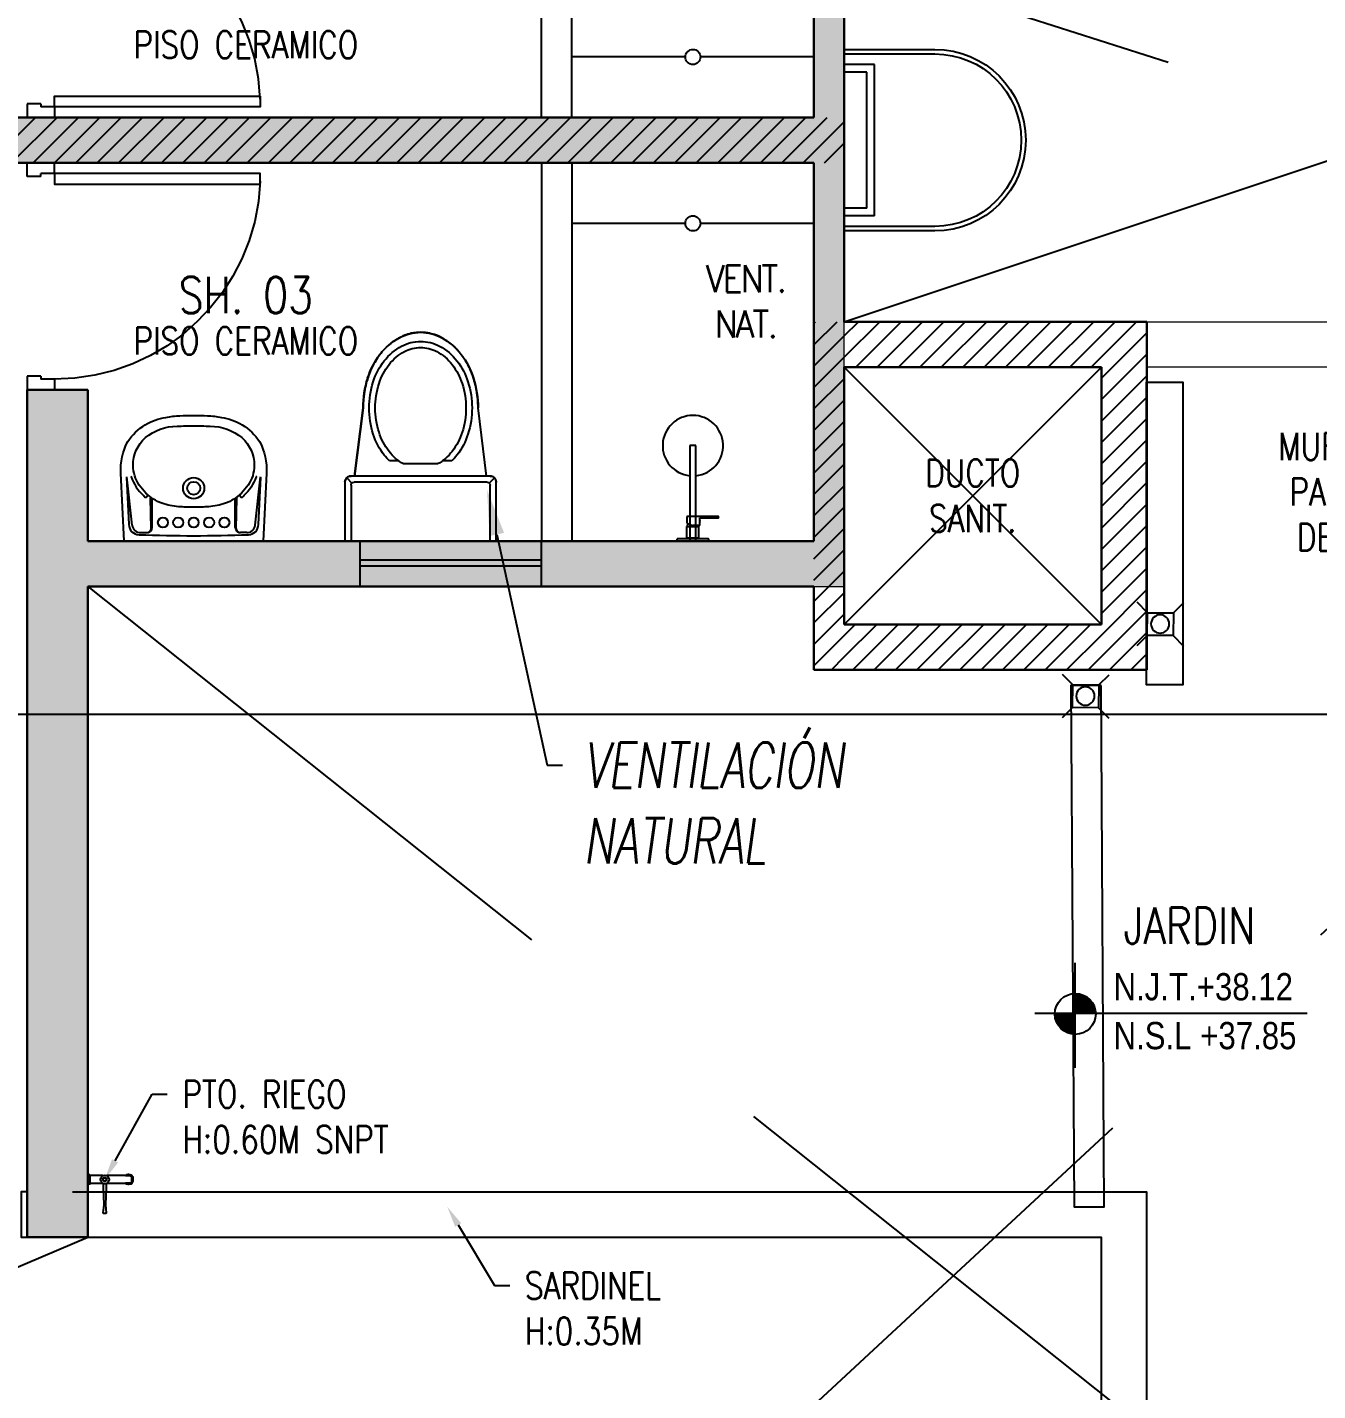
# Model space of a CAD drawing. Header units: millimetres. Extents: x 98 to 155, y -181 to 127.
# Drawn here: x 118.242 to 122.507, y -125.729 to -121.224 of the extents above; entities that cross this region are included whole.
import ezdxf
from ezdxf import colors
from ezdxf.entities.mleader import LeaderData, LeaderLine
from ezdxf.enums import TextEntityAlignment as Align
from ezdxf.math import Vec2, Vec3

# ---------------------------------------------------------------- set-up
doc = ezdxf.new("R2010")
doc.units = ezdxf.units.MM
doc.header["$LTSCALE"] = 15
doc.linetypes.add('CENTER', pattern=[2, 1.25, -0.25, 0.25, -0.25])
doc.linetypes.add('HIDDEN2', pattern=[0.1875, 0.125, -0.0625])
doc.layers.get('0').update_dxf_attribs({"color": 250})
for name, color, linetype in [('A-CORTE', 250, 'CENTER'), ('A-EST VIGAS', 250, 'HIDDEN2'), ('A-LINEAS', 250, 'Continuous'), ('A-MOBILIARIO', 250, 'Continuous'), ('A-MURO BAJO', 250, 'Continuous'), ('A-NIVELES-NPT', 252, 'Continuous'), ('A-PROYECCIONES INT.', 250, 'HIDDEN2'), ('A-SANITARIOS', 250, 'Continuous'), ('A-TEXTO-ACABADO PISO', 250, 'Continuous'), ('A_30_DispositivosSanit', 250, 'Continuous'), ('A_30_Sanitarios', 250, 'Continuous'), ('A_50_TextoAmbiente', 252, 'Continuous'), ('A_50_TextoIndicaciones', 250, 'Continuous'), ('A_60_HatchEstructuras', 250, 'Continuous'), ('DLP_MOBILIARIO FIJO', 250, 'Continuous'), ('L3 Equipos y Ductos', 160, 'Continuous'), ('L6 Linea fina', 141, 'Continuous'), ('MURO CF 60', 250, 'Continuous')]:
    doc.layers.add(name, color=color, linetype=linetype)
for name, color, linetype, lineweight in [('A-MURO ALTO', 250, 'Continuous', 20), ('A-MUROS', 252, 'Continuous', 30), ('A_20_Estructuras', 250, 'Continuous', 18)]:
    doc.layers.add(name, color=color, linetype=linetype, lineweight=lineweight)
doc.styles.add('JNV ING', font='romans.shx', dxfattribs={"width": 0.7, "oblique": 8, "height": 0.15})
doc.styles.add('R80', font='ARIALN.TTF', dxfattribs={"height": 2.03})
doc.styles.add('ROMANS', font='romans.shx', dxfattribs={"width": 0.8})
doc.styles.add('TXT_COTAS', font='romans.shx', dxfattribs={"width": 0.8})
doc.linetypes.add('FENCELINE1', pattern='A,6.35,-2.54,[133,ltypeshp.shx,S=2.54,R=0,X=-2.54,Y=0],-2.54,25.4', length=36.83)
pattern_1 = [(45, (128.67208, -47.197194), (-0.03535534, 0.03535534), [])]

# ---------------------------------------------------------------- blocks, each defined once
blk = doc.blocks.new('EF-AZ')
at = {"layer": 'A_60_HatchEstructuras'}
h = blk.add_hatch(color=256, dxfattribs=at)
h.dxf.hatch_style = 1
h.paths.add_polyline_path([(3.35, 1.05), (1.75, 1.05), (1.75, 0.85), (3.35, 0.85)])
h.paths.add_polyline_path([(7.35, -2.55), (0.15, -2.55), (0.15, -0.15), (1.9, -0.15), (1.9, 0), (0, 0), (0, -5.25), (1.9, -5.25), (1.9, -5.1), (0.15, -5.1), (0.15, -2.7), (7.35, -2.7)])
h.paths.add_polyline_path([(3.35, -6.1), (1.75, -6.1), (1.75, -6.3), (3.35, -6.3)])
h.paths.add_polyline_path([(7.55, 1.0001), (7.4, 1.0001), (7.4, -1), (5.75, -1), (5.75, -1.6491), (5.9001, -1.6491), (5.9001, -1.15), (7.4, -1.15), (7.4, -4.1), (5.9001, -4.1), (5.9001, -3.6009), (5.75, -3.6009), (5.75, -4.25), (7.4, -4.25), (7.4, -6.2501), (7.55, -6.2501)])
h.paths.add_polyline_path([(16.35, -1.15), (13.85, -1.15), (13.85, 1.0001), (13.65, 1.0001), (13.65, -1.8), (13.85, -1.8), (13.85, -1.3), (16.25, -1.3), (16.25, -2.55), (7.6, -2.55), (7.6, -2.7), (16.25, -2.7), (16.25, -3.95), (13.85, -3.95), (13.85, -3.45), (13.65, -3.45), (13.65, -6.2501), (13.85, -6.2501), (13.85, -4.1), (16.35, -4.1)])
at = {"layer": 'A_20_Estructuras'}
blk.add_lwpolyline([(16.35, -1.15), (13.85, -1.15), (13.85, 1.0001), (13.65, 1.0001), (13.65, -1.8), (13.85, -1.8), (13.85, -1.3), (16.25, -1.3), (16.25, -2.55), (7.6, -2.55), (7.6, -2.7), (16.25, -2.7), (16.25, -3.95), (13.85, -3.95), (13.85, -3.45), (13.65, -3.45), (13.65, -6.2501), (13.85, -6.2501), (13.85, -4.1), (16.35, -4.1)], close=True, dxfattribs=at)
blk = doc.blocks.new('Grifo_Jardin_Planta')
for points in [[(-0.016, 0.1319), (-0.016, 0.1386, -0.414214), (-0.006, 0.1486), (0.006, 0.1486, -0.414214), (0.016, 0.1386), (0.016, 0.1352)], [(-0.016, 0.1352), (-0.016, 0.1319, 0.221072), (-0.0125, 0.1242, 0.221072)], [(-0.0125, 0.1242), (-0.0125, 0.1386, -0.414214), (-0.006, 0.145), (0.006, 0.145, -0.414214), (0.0125, 0.1386), (0.0125, 0.1242)], [(0.0125, 0.1239, 0.197148), (0.016, 0.1319), (0.016, 0.1352)], [(0.013, 0.0504), (0.0144, 0.0504, -0.041781), (0.0146, 0.0504), (0.0237, 0.0504), (0.0837, 0.0528), (0.1102, 0.0504, 0.414214), (0.1121, 0.0524), (0.1121, 0.0602, 0.414214), (0.1102, 0.0621), (0.0837, 0.0598), (0.0237, 0.0621), (0.0146, 0.0621, -0.056016), (0.0143, 0.0622), (0.0129, 0.0622)]]:
    blk.add_lwpolyline(points, format="xyb")
for points in [[(-0.0125, 0.1242), (-0.0125, 0.063)], [(0.0125, 0.063), (0.0125, 0.1239)], [(-0.0125, 0.0493), (-0.0125, 0.0067)], [(0.0125, 0.0067), (0.0125, 0.0493)]]:
    blk.add_lwpolyline(points)
blk.add_lwpolyline([(-0.016, 0.0067), (0.016, 0.0067), (0.016, 0), (-0.016, 0)], close=True)
for radius in [0.0143, 0.00672, 0.00563]:
    blk.add_circle((0, 0.0562), radius)
blk = doc.blocks.new('TEXTO DUCTOS PT')
at = {"layer": 'A_50_TextoIndicaciones', "insert": (18.375, -8.1, 0), "char_height": 0.09, "width": 0.4157, "attachment_point": 5, "style": 'ROMANS'}
blk.add_mtext('\\pxsm1,t16;DUCTO SANIT.', dxfattribs=at)
blk = doc.blocks.new('SIM NIVEL PLANTA')
at = {"linetype": 'Continuous'}
h = blk.add_hatch(dxfattribs=at)
h.set_pattern_fill('_USER', color=256, scale=0.089997, angle=45, style=0, pattern_type=0)
h.set_pattern_definition([(45, (31854.49523, 23864.84028), (-0.06363728001, 0.06363728001), [])])
h.paths.add_polyline_path([(-17.329, 0), (-15.979, 0, 0.409209), (-17.329, 1.327)])
h.paths.add_polyline_path([(-18.679, 0, 0.004279), (-18.679, -0.023, 0.414214), (-17.329, -1.373), (-17.329, 0)])
for p, q in [((-17.329, -3.577), (-17.329, 3.344)), ((-2, 0), (-20, 0))]:
    blk.add_line(p, q)
blk.add_circle((-17.329, -0.023), 1.35, dxfattribs=at)
at = {"style": 'R80'}
blk.add_attdef('N.P.T.+0.00', text='', height=1.8, dxfattribs=at).set_placement((-8.871, 1.774), align=Align.MIDDLE_CENTER)
blk = doc.blocks.new('Cortes-Elev.')
at = {"layer": 'A-CORTE', "linetype": 'CENTER', "ltscale": 0.5}
blk.add_lwpolyline([(-1.966, 27.2284), (51.8601, 27.2284)], dxfattribs=at)
blk = doc.blocks.new('0-sumidero')
for p, q in [((-0.0421, 0.0382), (-0.0763, 0.0724)), ((0.0435, 0.0382), (0.0777, 0.0724)), ((0.0435, 0.0382), (-0.0421, 0.0382)), ((-0.0421, 0.0382), (-0.0421, -0.0369)), ((0.0435, -0.0369), (0.0435, 0.0382)), ((-0.0421, -0.0369), (-0.0763, -0.0711)), ((-0.0421, -0.0369), (0.0435, -0.0369)), ((0.0435, -0.0369), (0.0777, -0.0711))]:
    blk.add_line(p, q)
blk.add_circle((0, 0), 0.0303)
blk = doc.blocks.new('sum')
at = {"layer": 'A_30_DispositivosSanit', "rotation": 45.00000007321594}
blk.add_blockref('0-sumidero', (0, 0), dxfattribs=at)
blk = doc.blocks.new('*U146')
for p, q in [((0.01, 0.705), (0.01, 0.75)), ((0.1, 0.715), (0.1, 0.75)), ((0.055, 0.705), (0.01, 0.705)), ((0.1, 0.715), (0.055, 0.715)), ((0.055, 0.705), (0.055, 0.715)), ((0.055, 0.045), (0.01, 0.045)), ((0.01, 0.045), (0.01, 0)), ((0.055, 0.045), (0.055, 0.035)), ((0.1, 0.035), (0.055, 0.035)), ((0.1, 0.035), (0.1, 0))]:
    blk.add_line(p, q)
blk.add_lwpolyline([(0.78, 0.07), (0.78, 0.035), (0.1, 0.035), (0.1, 0.07)], close=True)
at = {"linetype": 'HIDDEN2'}
blk.add_arc((0.0996, 0.0341), 0.6809, 2.2301, 89.9672, dxfattribs=at)
blk = doc.blocks.new('SIFON JET_PLANTA')
at = {"extrusion": (-2.64698e-23, 6.61744e-24, -1)}
for p, q in [((-0.215, 0.2278, 0), (-0.2149, 0.2323, 0)), ((-0.215, 0.2234, 0), (-0.215, 0.2278, 0)), ((-0.2149, 0.2323, 0), (-0.2142, 0.2356, 0)), ((-0.2142, 0.2356, 0), (-0.2129, 0.239, 0)), ((-0.2129, 0.239, 0), (-0.211, 0.2419, 0)), ((-0.211, 0.2419, 0), (-0.2091, 0.2441, 0)), ((-0.2091, 0.2441, 0), (-0.2077, 0.2455, 0)), ((-0.2077, 0.2455, 0), (-0.2055, 0.247, 0)), ((-0.2055, 0.247, 0), (-0.2007, 0.2492, 0)), ((-0.2007, 0.2492, 0), (-0.195, 0.25, 0)), ((-0.195, 0.25, 0), (-0.195, 0.25, 0)), ((-0.195, 0.25, 0), (-0.1605, 0.25, 0)), ((-0.1605, 0.25, 0), (-0.0975, 0.25, 0)), ((-0.0975, 0.25, 0), (-0.0323, 0.25, 0)), ((-0.0323, 0.25, 0), (0, 0.25, 0)), ((0, 0.25, 0), (0, -0.25, 0)), ((-0.5216, 0.1797, 0), (-0.5148, 0.1813, 0)), ((-0.5148, 0.1813, 0), (-0.5079, 0.1829, 0)), ((-0.5079, 0.1829, 0), (-0.5016, 0.1842, 0)), ((-0.5016, 0.1842, 0), (-0.4865, 0.1867, 0)), ((-0.4865, 0.1867, 0), (-0.4763, 0.188, 0)), ((-0.4763, 0.188, 0), (-0.4726, 0.1884, 0)), ((-0.4726, 0.1884, 0), (-0.4636, 0.1892, 0)), ((-0.4636, 0.1892, 0), (-0.4549, 0.1897, 0)), ((-0.4549, 0.1897, 0), (-0.449, 0.1899, 0)), ((-0.449, 0.1899, 0), (-0.44, 0.19, 0)), ((-0.44, 0.19, 0), (-0.4322, 0.191, 0)), ((-0.4322, 0.191, 0), (-0.215, 0.2181, 0)), ((-0.215, 0.2181, 0), (-0.215, 0.2234, 0)), ((-0.6168, 0.1344, 0), (-0.6106, 0.1389, 0)), ((-0.6106, 0.1389, 0), (-0.6061, 0.142, 0)), ((-0.6061, 0.142, 0), (-0.6, 0.1461, 0)), ((-0.6, 0.1461, 0), (-0.5963, 0.1484, 0)), ((-0.5963, 0.1484, 0), (-0.5908, 0.1517, 0)), ((-0.5908, 0.1517, 0), (-0.5862, 0.1543, 0)), ((-0.5862, 0.1543, 0), (-0.5794, 0.158, 0)), ((-0.5794, 0.158, 0), (-0.5693, 0.1629, 0)), ((-0.5693, 0.1629, 0), (-0.5517, 0.1703, 0)), ((-0.5517, 0.1703, 0), (-0.5465, 0.1722, 0)), ((-0.5465, 0.1722, 0), (-0.5385, 0.1749, 0)), ((-0.5385, 0.1749, 0), (-0.5346, 0.176, 0)), ((-0.5346, 0.176, 0), (-0.5265, 0.1784, 0)), ((-0.5265, 0.1784, 0), (-0.5216, 0.1797, 0)), ((-0.6611, 0.088, 0), (-0.657, 0.0936, 0)), ((-0.657, 0.0936, 0), (-0.6534, 0.0984, 0)), ((-0.657, 0.0936, 0), (-0.657, 0.0936, 0)), ((-0.6534, 0.0984, 0), (-0.6503, 0.1023, 0)), ((-0.6534, 0.0984, 0), (-0.6534, 0.0984, 0)), ((-0.6503, 0.1023, 0), (-0.6453, 0.108, 0)), ((-0.6453, 0.108, 0), (-0.6386, 0.1152, 0)), ((-0.6386, 0.1152, 0), (-0.6326, 0.121, 0)), ((-0.6326, 0.121, 0), (-0.6299, 0.1235, 0)), ((-0.6299, 0.1235, 0), (-0.6251, 0.1276, 0)), ((-0.6251, 0.1276, 0), (-0.6206, 0.1314, 0)), ((-0.6206, 0.1314, 0), (-0.6168, 0.1344, 0)), ((-0.6838, 0.0421, 0), (-0.6819, 0.048, 0)), ((-0.6819, 0.048, 0), (-0.6804, 0.0521, 0)), ((-0.6804, 0.0521, 0), (-0.6793, 0.0547, 0)), ((-0.6793, 0.0547, 0), (-0.6779, 0.0582, 0)), ((-0.6779, 0.0582, 0), (-0.6745, 0.0655, 0)), ((-0.6745, 0.0655, 0), (-0.6722, 0.0699, 0)), ((-0.6745, 0.0655, 0), (-0.6745, 0.0655, 0)), ((-0.6722, 0.0699, 0), (-0.6705, 0.0728, 0)), ((-0.6705, 0.0728, 0), (-0.669, 0.0755, 0)), ((-0.669, 0.0755, 0), (-0.6672, 0.0785, 0)), ((-0.6672, 0.0785, 0), (-0.665, 0.082, 0)), ((-0.665, 0.082, 0), (-0.6634, 0.0845, 0)), ((-0.6634, 0.0845, 0), (-0.6611, 0.088, 0)), ((-0.69, 0, 0), (-0.6899, 0.0044, 0)), ((-0.6899, 0.0044, 0), (-0.6897, 0.0096, 0)), ((-0.6897, 0.0096, 0), (-0.6893, 0.014, 0)), ((-0.6893, 0.014, 0), (-0.6887, 0.0194, 0)), ((-0.6887, 0.0194, 0), (-0.6881, 0.0236, 0)), ((-0.6881, 0.0236, 0), (-0.6872, 0.0284, 0)), ((-0.6881, 0.0236, 0), (-0.6881, 0.0236, 0)), ((-0.6872, 0.0284, 0), (-0.6867, 0.031, 0)), ((-0.6867, 0.031, 0), (-0.6855, 0.0361, 0)), ((-0.6855, 0.0361, 0), (-0.6838, 0.0421, 0)), ((-0.6855, 0.0361, 0), (-0.6855, 0.0361, 0)), ((-0.6838, 0.0421, 0), (-0.6838, 0.0421, 0)), ((-0.6899, -0.0065, 0), (-0.69, 0, 0)), ((-0.6896, -0.0111, 0), (-0.6899, -0.0065, 0)), ((-0.6891, -0.0164, 0), (-0.6896, -0.0111, 0)), ((-0.6881, -0.0232, 0), (-0.6891, -0.0164, 0)), ((-0.6876, -0.0264, 0), (-0.6881, -0.0232, 0)), ((-0.687, -0.0296, 0), (-0.6876, -0.0264, 0)), ((-0.6864, -0.0321, 0), (-0.687, -0.0296, 0)), ((-0.6855, -0.0361, 0), (-0.6864, -0.0321, 0)), ((-0.6838, -0.0419, 0), (-0.6855, -0.0361, 0)), ((-0.6827, -0.0457, 0), (-0.6838, -0.0419, 0)), ((-0.6814, -0.0492, 0), (-0.6827, -0.0457, 0)), ((-0.6803, -0.0522, 0), (-0.6814, -0.0492, 0)), ((-0.6792, -0.0551, 0), (-0.6803, -0.0522, 0)), ((-0.6779, -0.0581, 0), (-0.6792, -0.0551, 0)), ((-0.677, -0.0602, 0), (-0.6779, -0.0581, 0)), ((-0.6751, -0.0642, 0), (-0.677, -0.0602, 0)), ((-0.6722, -0.0699, 0), (-0.6751, -0.0642, 0)), ((-0.6706, -0.0727, 0), (-0.6722, -0.0699, 0)), ((-0.6679, -0.0774, 0), (-0.6706, -0.0727, 0)), ((-0.6646, -0.0826, 0), (-0.6679, -0.0774, 0)), ((-0.6623, -0.0862, 0), (-0.6646, -0.0826, 0)), ((-0.6599, -0.0897, 0), (-0.6623, -0.0862, 0)), ((-0.6554, -0.0958, 0), (-0.6599, -0.0897, 0)), ((-0.6494, -0.1032, 0), (-0.6554, -0.0958, 0)), ((-0.6458, -0.1074, 0), (-0.6494, -0.1032, 0)), ((-0.64, -0.1137, 0), (-0.6458, -0.1074, 0)), ((-0.6379, -0.1158, 0), (-0.64, -0.1137, 0)), ((-0.6347, -0.119, 0), (-0.6379, -0.1158, 0)), ((-0.6335, -0.1201, 0), (-0.6347, -0.119, 0)), ((-0.6347, -0.119, 0), (-0.6347, -0.119, 0)), ((-0.6318, -0.1217, 0), (-0.6335, -0.1201, 0)), ((-0.6305, -0.123, 0), (-0.6318, -0.1217, 0)), ((-0.6318, -0.1217, 0), (-0.6318, -0.1217, 0)), ((-0.6288, -0.1244, 0), (-0.6305, -0.123, 0)), ((-0.6276, -0.1255, 0), (-0.6288, -0.1244, 0)), ((-0.6262, -0.1268, 0), (-0.6276, -0.1255, 0)), ((-0.6245, -0.1281, 0), (-0.6262, -0.1268, 0)), ((-0.6235, -0.1291, 0), (-0.6245, -0.1281, 0)), ((-0.6245, -0.1281, 0), (-0.6245, -0.1281, 0)), ((-0.6223, -0.13, 0), (-0.6235, -0.1291, 0)), ((-0.6215, -0.1307, 0), (-0.6223, -0.13, 0)), ((-0.6204, -0.1315, 0), (-0.6215, -0.1307, 0)), ((-0.6193, -0.1324, 0), (-0.6204, -0.1315, 0)), ((-0.6179, -0.1335, 0), (-0.6193, -0.1324, 0)), ((-0.6168, -0.1344, 0), (-0.6179, -0.1335, 0)), ((-0.6153, -0.1355, 0), (-0.6168, -0.1344, 0)), ((-0.6142, -0.1363, 0), (-0.6153, -0.1355, 0)), ((-0.612, -0.1379, 0), (-0.6142, -0.1363, 0)), ((-0.6086, -0.1403, 0), (-0.612, -0.1379, 0)), ((-0.607, -0.1415, 0), (-0.6086, -0.1403, 0)), ((-0.6058, -0.1422, 0), (-0.607, -0.1415, 0)), ((-0.6039, -0.1435, 0), (-0.6058, -0.1422, 0)), ((-0.602, -0.1448, 0), (-0.6039, -0.1435, 0)), ((-0.6004, -0.1458, 0), (-0.602, -0.1448, 0)), ((-0.5987, -0.1469, 0), (-0.6004, -0.1458, 0)), ((-0.5964, -0.1483, 0), (-0.5987, -0.1469, 0)), ((-0.595, -0.1492, 0), (-0.5964, -0.1483, 0)), ((-0.5936, -0.15, 0), (-0.595, -0.1492, 0)), ((-0.5918, -0.1511, 0), (-0.5936, -0.15, 0)), ((-0.5896, -0.1524, 0), (-0.5918, -0.1511, 0)), ((-0.5871, -0.1538, 0), (-0.5896, -0.1524, 0)), ((-0.5833, -0.1559, 0), (-0.5871, -0.1538, 0)), ((-0.5781, -0.1587, 0), (-0.5833, -0.1559, 0)), ((-0.5759, -0.1598, 0), (-0.5781, -0.1587, 0)), ((-0.5738, -0.1608, 0), (-0.5759, -0.1598, 0)), ((-0.5702, -0.1625, 0), (-0.5738, -0.1608, 0)), ((-0.5675, -0.1637, 0), (-0.5702, -0.1625, 0)), ((-0.5659, -0.1645, 0), (-0.5675, -0.1637, 0)), ((-0.5644, -0.1652, 0), (-0.5659, -0.1645, 0)), ((-0.5614, -0.1664, 0), (-0.5644, -0.1652, 0)), ((-0.5598, -0.1671, 0), (-0.5614, -0.1664, 0)), ((-0.5568, -0.1683, 0), (-0.5598, -0.1671, 0)), ((-0.5543, -0.1693, 0), (-0.5568, -0.1683, 0)), ((-0.551, -0.1706, 0), (-0.5543, -0.1693, 0)), ((-0.5491, -0.1713, 0), (-0.551, -0.1706, 0)), ((-0.5465, -0.1722, 0), (-0.5491, -0.1713, 0)), ((-0.5449, -0.1728, 0), (-0.5465, -0.1722, 0)), ((-0.5428, -0.1735, 0), (-0.5449, -0.1728, 0)), ((-0.5412, -0.174, 0), (-0.5428, -0.1735, 0)), ((-0.5385, -0.1749, 0), (-0.5412, -0.174, 0)), ((-0.5352, -0.1759, 0), (-0.5385, -0.1749, 0)), ((-0.5385, -0.1749, 0), (-0.5385, -0.1749, 0)), ((-0.5321, -0.1768, 0), (-0.5352, -0.1759, 0)), ((-0.5296, -0.1775, 0), (-0.5321, -0.1768, 0)), ((-0.5267, -0.1783, 0), (-0.5296, -0.1775, 0)), ((-0.5238, -0.1791, 0), (-0.5267, -0.1783, 0)), ((-0.5267, -0.1783, 0), (-0.5267, -0.1783, 0)), ((-0.5217, -0.1796, 0), (-0.5238, -0.1791, 0)), ((-0.5177, -0.1807, 0), (-0.5217, -0.1796, 0)), ((-0.5151, -0.1813, 0), (-0.5177, -0.1807, 0)), ((-0.5118, -0.1821, 0), (-0.5151, -0.1813, 0)), ((-0.5094, -0.1826, 0), (-0.5118, -0.1821, 0)), ((-0.5066, -0.1832, 0), (-0.5094, -0.1826, 0)), ((-0.5022, -0.184, 0), (-0.5066, -0.1832, 0)), ((-0.4974, -0.1849, 0), (-0.5022, -0.184, 0)), ((-0.495, -0.1854, 0), (-0.4974, -0.1849, 0)), ((-0.4974, -0.1849, 0), (-0.4974, -0.1849, 0)), ((-0.4936, -0.1856, 0), (-0.495, -0.1854, 0)), ((-0.4916, -0.1859, 0), (-0.4936, -0.1856, 0)), ((-0.4884, -0.1864, 0), (-0.4916, -0.1859, 0)), ((-0.4862, -0.1867, 0), (-0.4884, -0.1864, 0)), ((-0.4824, -0.1872, 0), (-0.4862, -0.1867, 0)), ((-0.4812, -0.1874, 0), (-0.4824, -0.1872, 0)), ((-0.4785, -0.1877, 0), (-0.4812, -0.1874, 0)), ((-0.4761, -0.188, 0), (-0.4785, -0.1877, 0)), ((-0.4735, -0.1883, 0), (-0.4761, -0.188, 0)), ((-0.4695, -0.1887, 0), (-0.4735, -0.1883, 0)), ((-0.4651, -0.189, 0), (-0.4695, -0.1887, 0)), ((-0.4639, -0.1891, 0), (-0.4651, -0.189, 0)), ((-0.4651, -0.189, 0), (-0.4651, -0.189, 0)), ((-0.4619, -0.1893, 0), (-0.4639, -0.1891, 0)), ((-0.4592, -0.1894, 0), (-0.4619, -0.1893, 0)), ((-0.4568, -0.1896, 0), (-0.4592, -0.1894, 0)), ((-0.455, -0.1897, 0), (-0.4568, -0.1896, 0)), ((-0.4518, -0.1898, 0), (-0.455, -0.1897, 0)), ((-0.449, -0.1899, 0), (-0.4518, -0.1898, 0)), ((-0.4467, -0.1899, 0), (-0.449, -0.1899, 0)), ((-0.4428, -0.19, 0), (-0.4467, -0.1899, 0)), ((-0.44, -0.19, 0), (-0.4428, -0.19, 0)), ((-0.215, -0.2181, 0), (-0.44, -0.19, 0)), ((-0.215, -0.227, 0), (-0.215, -0.2181, 0)), ((-0.215, -0.23, 0), (-0.215, -0.227, 0)), ((-0.2147, -0.2335, 0), (-0.215, -0.23, 0)), ((-0.2138, -0.2369, 0), (-0.2147, -0.2335, 0)), ((-0.2126, -0.2395, 0), (-0.2138, -0.2369, 0)), ((-0.2138, -0.2369, 0), (-0.2138, -0.2369, 0)), ((-0.2108, -0.2423, 0), (-0.2126, -0.2395, 0)), ((-0.2126, -0.2395, 0), (-0.2126, -0.2395, 0)), ((-0.2091, -0.2441, 0), (-0.2108, -0.2423, 0)), ((-0.2108, -0.2423, 0), (-0.2108, -0.2423, 0)), ((-0.2108, -0.2423, 0), (-0.2108, -0.2423, 0)), ((-0.209, -0.244, 0), (-0.2091, -0.2441, 0)), ((-0.2067, -0.2462, 0), (-0.209, -0.244, 0)), ((-0.209, -0.244, 0), (-0.209, -0.244, 0)), ((-0.2029, -0.2484, 0), (-0.2067, -0.2462, 0)), ((-0.2067, -0.2462, 0), (-0.2067, -0.2462, 0)), ((-0.1995, -0.2495, 0), (-0.2029, -0.2484, 0)), ((-0.2029, -0.2484, 0), (-0.2029, -0.2484, 0)), ((-0.195, -0.25, 0), (-0.1995, -0.2495, 0)), ((0, -0.25, 0), (-0.195, -0.25, 0))]:
    blk.add_line(p, q, dxfattribs=at)
for p, q in [((-0.215, -0.23, 0), (-0.215, 0.23, 0)), ((-0.2091, 0.2441, 0), (-0.1921, 0.2271, 0)), ((-0.195, 0.25, 0), (0, 0.25, 0)), ((-0.185, 0.23, 0), (0, 0.23, 0)), ((0, 0.25, 0), (0, -0.25, 0)), ((-0.215, 0.2181, 0), (-0.44, 0.19, 0)), ((-0.195, -0.22, 0), (-0.195, 0.22, 0)), ((-0.265, 0.0718, 0), (-0.265, 0.1028, 0)), ((-0.255, -0.0562, 0), (-0.255, 0.0562, 0)), ((-0.265, -0.1028, 0), (-0.265, -0.0718, 0)), ((-0.215, -0.2181, 0), (-0.44, -0.19, 0)), ((-0.2091, -0.2441, 0), (-0.1921, -0.2271, 0)), ((0, -0.25, 0), (-0.195, -0.25, 0)), ((0, -0.23, 0), (-0.185, -0.23, 0))]:
    blk.add_line(p, q)
at = {"elevation": 0}
for points in [[(-0.265, 0.1028, 0.0362), (-0.2844, 0.1202, 0.08725), (-0.3535, 0.1565, 0.077598), (-0.44, 0.17, 0.077598), (-0.5265, 0.1565, 0.08725), (-0.5956, 0.1202, 0.105601), (-0.6443, 0.0627, 0.12364), (-0.66, 0, 0.12364), (-0.6443, -0.0627, 0.105601), (-0.5956, -0.1202, 0.08725), (-0.5265, -0.1565, 0.077598), (-0.44, -0.17, 0.077598)], [(-0.255, 0.0562, 0.100268), (-0.2967, 0.1044, 0.08725), (-0.3596, 0.1374, 0.077598), (-0.44, 0.15, 0.077598), (-0.5204, 0.1374, 0.08725), (-0.5833, 0.1044, 0.105601), (-0.6266, 0.0532, 0.12364), (-0.64, 0, 0.12364), (-0.6266, -0.0532, 0.105601), (-0.5833, -0.1044, 0.08725), (-0.5204, -0.1374, 0.077598), (-0.44, -0.15, 0.077598)], [(-0.44, -0.15, 0.077598), (-0.3596, -0.1374, 0.08725), (-0.2967, -0.1044, 0.100268), (-0.255, -0.0562, 0.12364)], [(-0.44, -0.17, 0.077598), (-0.3535, -0.1565, 0.08725), (-0.2844, -0.1202, 0.0362), (-0.265, -0.1028, 0.12364)]]:
    blk.add_lwpolyline(points, format="xyb", dxfattribs=at)
for centre, radius, start, end in [((-0.195, 0.23, 0), 0.02, 90, 180), ((-0.185, 0.22, 0), 0.01, 90, 180), ((-0.44, -0.1379, 0), 0.3279, 90, 107.4741), ((-0.4613, -0.0702, 0), 0.257, 107.4741, 127.2348), ((-0.4939, -0.0273, 0), 0.203, 127.2348, 151.4088), ((-0.544, 0, 0), 0.146, 151.4088, 180), ((-0.544, 0, 0), 0.146, 180, 208.5912), ((-0.4939, 0.0273, 0), 0.203, 208.5912, 232.7652), ((-0.4613, 0.0702, 0), 0.257, 232.7652, 252.5259), ((-0.44, 0.1379, 0), 0.3279, 252.5259, 270), ((-0.185, -0.22, 0), 0.01, 180, 270), ((-0.195, -0.23, 0), 0.02, 180, 270)]:
    blk.add_arc(centre, radius, start, end)
blk = doc.blocks.new('BOWL-ITALGRIF_VARADERO_01')
for p, q in [((-0.2032, -0.1971), (-0.2208, -0.038)), ((0.2032, -0.1971), (0.2208, -0.038)), ((-0.1404, -0.2077), (-0.1424, -0.1083)), ((-0.1375, -0.205), (-0.1375, -0.1117)), ((0.1375, -0.205), (0.1375, -0.1117)), ((0.1404, -0.2077), (0.1424, -0.1083)), ((-0.1753, -0.222), (-0.1544, -0.222)), ((0.1753, -0.222), (0.1544, -0.222))]:
    blk.add_line(p, q)
for points in [[(-0.0917, 0.1589, -0.02989), (-0.0456, 0.1646, -0.007822), (0.0456, 0.1646, -0.02989), (0.0918, 0.1589, -0.091737), (0.1601, 0.1343, -0.112496), (0.2175, 0.0792, -0.147885), (0.2402, -0.0257), (0.23, -0.25), (-0.23, -0.25), (-0.2402, -0.0257, -0.147885), (-0.2175, 0.0792, -0.112496), (-0.1601, 0.1343, -0.091737)], [(-0.0496, -0.1363, -0.062677), (-0.1048, -0.1249, -0.110639), (-0.1576, -0.091, -0.120976), (-0.195, -0.0344, -0.061198), (-0.2, 0, -0.21707), (-0.1593, 0.092, -0.174983), (-0.0545, 0.1298, -0.010618), (0, 0.131, -0.010618), (0.0545, 0.1298, -0.174983), (0.1593, 0.092, -0.21707), (0.2, 0, -0.061198), (0.195, -0.0344, -0.120976), (0.1576, -0.091, -0.110639), (0.1048, -0.1249, -0.062677), (0.0496, -0.1363, -0.017583), (0, -0.138, -0.017583)]]:
    blk.add_lwpolyline(points, format="xyb", close=True)
for points in [[(-0.2216, -0.0381), (-0.2145, -0.1954, 0.390823), (-0.1807, -0.2288, 0.017524), (0.1807, -0.2288, 0.390823), (0.2145, -0.1954), (0.2216, -0.0381)], [(-0.2072, -0.035, 0.005), (-0.2064, -0.038, 0.121292), (-0.166, -0.0996, 0.007977), (-0.1624, -0.1031)], [(0.2072, -0.035, -0.005), (0.2064, -0.038, -0.121292), (0.166, -0.0996, -0.007977), (0.1624, -0.1031)]]:
    blk.add_lwpolyline(points, format="xyb")
for centre, radius in [((0, -0.075), 0.035), ((0, -0.075), 0.0215), ((-0.1015, -0.1885), 0.0165), ((-0.051, -0.1885), 0.0165), ((0, -0.1885), 0.0165), ((0.051, -0.1885), 0.0165), ((0.1015, -0.1885), 0.0165)]:
    blk.add_circle(centre, radius)
for centre, radius, start, end in [((-0.1583, -0.0987), 0.006, 226.6431, 46.6431), ((-0.1404, -0.1083), 0.002, 54.3619, 181.1374), ((-0.1355, -0.1117), 0.002, 56.7109, 180), ((0.1048, -0.1249), 9.094947017729287e-16, 0, 217.6714), ((0.1355, -0.1117), 0.002, 0, 123.2891), ((0.1404, -0.1083), 0.002, 358.8626, 125.6381), ((0.1583, -0.0987), 0.006, 133.3569, 313.3569), ((-0.1753, -0.194), 0.028, 186.3111, 270), ((-0.1545, -0.205), 0.017, 270, 0), ((-0.1544, -0.208), 0.014, 270, 1.1374), ((0.1545, -0.205), 0.017, 180, 270), ((0.1544, -0.208), 0.014, 178.8626, 270), ((0.1753, -0.194), 0.028, 270, 353.6889)]:
    blk.add_arc(centre, radius, start, end)
blk = doc.blocks.new('ducha marsano')
at = {"linetype": 'HIDDEN2', "ltscale": 0.5, "extrusion": (-4.9425e-10, -7.91123e-10, -1)}
for p, q in [((-0.01, 0), (0.01, 0)), ((0.01, 0), (0.01, -0.3155)), ((-0.01, -0.3155), (-0.01, 0)), ((-0.0205, -0.08), (-0.0205, -0.0601)), ((0.021, -0.0815), (-0.019, -0.0815)), ((-0.0155, -0.058), (-0.0157, -0.058)), ((0.0225, -0.0515), (-0.0001, -0.0515)), ((0.025, -0.0815), (0.021, -0.0815)), ((0.0225, -0.0515), (0.0225, -0.0627)), ((0.0225, -0.0682), (0.0225, -0.077)), ((0.0225, -0.077), (0.025, -0.077)), ((0.025, -0.077), (0.0771, -0.077)), ((0.0771, -0.0815), (0.025, -0.0815)), ((0.0771, -0.077), (0.0816, -0.077)), ((0.0816, -0.0815), (0.0771, -0.0815)), ((0.0816, -0.077), (0.082, -0.077)), ((0.082, -0.0815), (0.0816, -0.0815)), ((0.082, -0.077), (0.084, -0.077)), ((0.084, -0.0815), (0.082, -0.0815)), ((0.0855, -0.0785), (0.0855, -0.08)), ((0.01, -0.3155), (-0.01, -0.3155))]:
    blk.add_line(p, q, dxfattribs=at)
for centre, radius, start, end in [((0.019, -0.08), 0.0015, 270, 360), ((-0.0004, -0.0462), 0.02, 323.9581, 354.9298), ((0.0004, -0.0462), 0.02, 185.0702, 195.2705), ((-0.084, -0.0785), 0.0015, 90, 180), ((-0.084, -0.08), 0.0015, 180, 270), ((0, -0.3155), 0.1, 95.7392, 84.2608)]:
    blk.add_arc(centre, radius, start, end, dxfattribs=at)
at = {"linetype": 'HIDDEN2', "ltscale": 0.5, "extrusion": (-4.94252e-10, -7.91124e-10, -1)}
blk.add_ellipse((0, -0.0515), major_axis=(-0.0225, -0.0095), ratio=0.001448, start_param=0.425436, end_param=1.567366, dxfattribs=at)
at = {"linetype": 'HIDDEN2', "ltscale": 0.5}
for points, degree in [([(-0.0305, 0), (0, 0), (0.0305, 0)], 2), ([(0.0305, 0), (0.0415, 0), (0.0525, 0)], 2), ([(0.0525, 0), (0.0525, -0.0038), (0.0525, -0.0075)], 2), ([(-0.0525, 0), (-0.0525, -0.0038), (-0.0525, -0.0075)], 2), ([(-0.0525, 0), (-0.0415, 0), (-0.0305, 0)], 2), ([(-0.0525, -0.0075), (-0.0525, -0.0075), (-0.0525, -0.0075)], 2), ([(0.0305, -0.008), (0, -0.008), (-0.0305, -0.008)], 2), ([(-0.0215, -0.008), (-0.0215, -0.0093), (-0.0215, -0.0105)], 2), ([(-0.021, -0.011), (-0.007, -0.011), (0.007, -0.011), (0.021, -0.011)], 3), ([(-0.02, -0.011), (-0.02, -0.0294), (-0.02, -0.0477)], 2), ([(0.02, -0.011), (0.02, -0.0294), (0.02, -0.0477)], 2), ([(0.0215, -0.008), (0.0215, -0.0093), (0.0215, -0.0105)], 2), ([(-0.0197, -0.048), (0, -0.048), (0.0197, -0.048)], 2)]:
    blk.add_open_spline(points, degree=degree, dxfattribs=at)
for points, weights in [([(-0.0525, -0.0075), (-0.0525, -0.0075), (-0.0525, -0.0075)], [1, 0.990847086912, 0.982266230892]), ([(-0.052, -0.008), (-0.0525, -0.008), (-0.0525, -0.0075)], [1, 0.707106781193, 1]), ([(-0.0215, -0.0105), (-0.0215, -0.011), (-0.021, -0.011)], [1, 0.70710678154, 1]), ([(0.0211, -0.011), (0.0211, -0.011), (0.021, -0.011)], [1, 0.992411795776, 1]), ([(0.052, -0.008), (0.0521, -0.008), (0.0521, -0.008)], [1, 0.992411795771, 1]), ([(-0.02, -0.0477), (-0.02, -0.048), (-0.0197, -0.048)], [1, 0.707106780138, 1]), ([(0.02, -0.0477), (0.02, -0.048), (0.0197, -0.048)], [1, 0.707106779703, 1])]:
    blk.add_rational_spline(points, weights, degree=2, dxfattribs=at)
for points, knots in [([(-0.0305, -0.008), (-0.0332, -0.008), (-0.0374, -0.008), (-0.0424, -0.008), (-0.0458, -0.008), (-0.0486, -0.008), (-0.0512, -0.008), (-0.052, -0.008), (-0.052, -0.008)], [0, 0, 0, 0, 8.104572, 12.495263, 16.885954, 21.276645, 25.667336, 33.771908, 33.771908, 33.771908, 33.771908]), ([(0.052, -0.008), (0.052, -0.008), (0.0512, -0.008), (0.0486, -0.008), (0.0458, -0.008), (0.0424, -0.008), (0.0374, -0.008), (0.0332, -0.008), (0.0305, -0.008)], [0, 0, 0, 0, 8.104572, 12.495263, 16.885954, 21.276645, 25.667336, 33.771908, 33.771908, 33.771908, 33.771908]), ([(0.0225, -0.0682), (0.0225, -0.0682), (0.0225, -0.0682), (0.0225, -0.0679), (0.0224, -0.0677), (0.0224, -0.0672), (0.0224, -0.0669), (0.0223, -0.0662), (0.0223, -0.0658), (0.0223, -0.0652), (0.0223, -0.0648), (0.0224, -0.0641), (0.0224, -0.0638), (0.0224, -0.0633), (0.0225, -0.0631), (0.0225, -0.0628), (0.0225, -0.0627), (0.0225, -0.0627)], [0.4148436, 0.4148436, 0.4148436, 0.4148436, 0.5185541, 0.5185541, 0.6222645, 0.6222645, 0.7259759, 0.7259759, 0.8296873, 0.8296873, 0.9333987, 0.9333987, 1.03711, 1.03711, 1.1408205, 1.1408205, 1.2445309, 1.2445309, 1.2445309, 1.2445309])]:
    blk.add_open_spline(points, degree=3, knots=knots, dxfattribs=at)
for points, weights, degree, knots in [([(0.0211, -0.011), (0.0211, -0.011), (0.0211, -0.011), (0.0211, -0.011), (0.0214, -0.0109), (0.0215, -0.0107), (0.0215, -0.0105)], [0.918641037743, 0.918640949346, 0.918640860949, 0.918640772552, 0.789223156395, 0.789223156395, 0.918640772552], 3, [0.1238988, 0.1238988, 0.1238988, 0.1238988, 0.1238993, 0.1238993, 0.1238993, 0.78603, 0.78603, 0.78603, 0.78603]), ([(0.0521, -0.008), (0.0521, -0.008), (0.0521, -0.008), (0.0525, -0.0079), (0.0525, -0.0075)], [0.918641037749, 0.918640905153, 0.918640772558, 0.724517853988, 0.918640772558], 2, [0.1238988, 0.1238988, 0.1238988, 0.1238993, 0.1238993, 0.7860311, 0.7860311, 0.7860311])]:
    blk.add_rational_spline(points, weights, degree=degree, knots=knots, dxfattribs=at)
blk = doc.blocks.new('A$C7ddfffea')
at = {"layer": 'L6 Linea fina'}
ml = blk.add_multileader_mtext('Standard', dxfattribs=at)
ml.set_content('{\\LICG-04\\P}INYECTOR CENTRÍFUGO\\P4,745 CFM Y 1.3" C.A.\\P3HP/380V/3F/60Hz', color=12, style='JNV ING')
ml.set_leader_properties(color=256, linetype='ByLayer', lineweight=-1)
ml.build(insert=Vec2(0, 0))
ml.multileader.update_dxf_attribs({"dogleg_length": 0.05, "arrow_head_size": 0.15})
ctx = ml.context
ctx.base_point, ctx.char_height, ctx.arrow_head_size, ctx.landing_gap_size, ctx.plane_origin = Vec3(-6.1425, 1.7739), 0.15, 0.15, 0.07, Vec3(-3.4382, 1.6094)
ctx.text_align_type = 2
notes = []
notes.append((ctx, [(0, (1, 1, 0), (-4.1035, 1.7739), (-1, 0), 0.05, [(0, [(-3.4382, 1.6094)], 0, [])])]))
ctx.mtext.insert, ctx.mtext.alignment, ctx.mtext.flow_direction = Vec3(-4.2235, 1.8739), 3, 5
ctx.mtext.has_bg_fill, ctx.mtext.bg_color, ctx.mtext.bg_scale_factor, ctx.mtext.bg_transparency, ctx.mtext.use_window_bg_color = 1, -1027028792, 1.5, 0, 1
for ctx, leaders in notes:
    for number, flags, end, landing, length, lines in leaders:
        leader = LeaderData()
        leader.index, (leader.has_last_leader_line, leader.has_dogleg_vector, leader.attachment_direction) = number, flags
        leader.last_leader_point, leader.dogleg_vector, leader.dogleg_length = Vec3(end), Vec3(landing), length
        for number, points, colour, breaks in lines:
            line = LeaderLine()
            line.index, line.vertices, line.color, line.breaks = number, Vec3.list(points), colors.encode_raw_color(colour), breaks
            leader.lines.append(line)
        ctx.leaders.append(leader)

msp = doc.modelspace()

# ---------------------------------------------------------------- hatches: boundary and pattern name
at = {"layer": 'MURO CF 60'}
h = msp.add_hatch(dxfattribs=at)
h.set_pattern_fill('_USER', color=256, scale=0.05, angle=45, pattern_type=0)
h.set_pattern_definition(pattern_1)
h.paths.add_polyline_path([(112.1433, -121.5219), (120.9421, -121.5219), (120.9421, -121.6719), (112.1433, -121.6719)])
h = msp.add_hatch(dxfattribs=at)
h.set_pattern_fill('_USER', color=256, scale=0.05, angle=45, pattern_type=0)
h.set_pattern_definition(pattern_1)
h.paths.add_polyline_path([(120.8421, -122.1973), (120.9421, -122.1965), (120.9421, -123.3465), (120.8421, -123.3473)])
h = msp.add_hatch(dxfattribs=at)
h.set_pattern_fill('_USER', color=256, scale=0.05, angle=45, pattern_type=0)
h.set_pattern_definition(pattern_1)
h.paths.add_polyline_path([(121.7921, -122.3469), (120.9421, -122.3469), (120.9421, -122.1969), (121.7921, -122.1969)])
h = msp.add_hatch(dxfattribs=at)
h.set_pattern_fill('_USER', color=256, scale=0.05, angle=45, pattern_type=0)
h.set_pattern_definition(pattern_1)
h.paths.add_polyline_path([(121.7921, -123.3469), (121.9421, -123.3469), (121.9421, -122.1969), (121.7921, -122.1969)])
h = msp.add_hatch(dxfattribs=at)
h.set_pattern_fill('_USER', color=256, scale=0.05, angle=45, pattern_type=0)
h.set_pattern_definition(pattern_1)
h.paths.add_polyline_path([(121.7921, -123.3469), (120.9421, -123.3469), (120.9421, -123.1969), (121.7921, -123.1969)])

# ---------------------------------------------------------------- linework, layer by layer
for p, q in [((121.0421, -121.3469), (120.9421, -121.3469)), ((121.0171, -121.3719), (120.9421, -121.3719)), ((121.0171, -121.8219), (121.0171, -121.3719)), ((121.0421, -121.8469), (121.0421, -121.3469)), ((121.0171, -121.8219), (120.9421, -121.8219)), ((121.0421, -121.8469), (120.9421, -121.8469))]:
    msp.add_line(p, q)
for points in [[(120.9421, -121.2969), (121.2421, -121.2969, -1), (121.2421, -121.8969), (120.9421, -121.8969)], [(120.9421, -121.3119), (121.2421, -121.3119, -1), (121.2421, -121.8819), (120.9421, -121.8819)]]:
    msp.add_lwpolyline(points, format="xyb")
at = {"linetype": 'FENCELINE1', "ltscale": 3, "elevation": 0}
for points in [[(121.9412, -122.3971), (122.0612, -122.3971), (122.0612, -123.3969), (121.9412, -123.3969)], [(121.7912, -123.399), (121.6912, -123.399), (121.7017, -125.1221), (121.8017, -125.1217)]]:
    msp.add_lwpolyline(points, close=True, dxfattribs=at)
at = {"layer": 'A-EST VIGAS', "color": 253}
for p, q in [((119.3421, -123.0719), (119.3421, -122.9219)), ((119.9421, -123.0719), (119.9421, -122.9219)), ((119.9421, -122.9845), (119.3421, -122.9845, 0)), ((119.9421, -123.0045), (119.3421, -123.0045, 0))]:
    msp.add_line(p, q, dxfattribs=at)
at = {"layer": 'A-LINEAS'}
for p, q in [((120.4171, -121.3219), (120.0421, -121.3219)), ((120.8421, -121.3219), (120.4671, -121.3219)), ((120.4171, -121.8719), (120.0421, -121.8719)), ((120.8421, -121.8719), (120.4671, -121.8719)), ((120.9421, -122.3469, 0), (121.7921, -123.1969)), ((120.9421, -123.1969, 0), (121.7921, -122.3469, 0))]:
    msp.add_line(p, q, dxfattribs=at)
for centre in [(120.4421, -121.3219), (120.4421, -121.8719)]:
    msp.add_circle(centre, 0.025, dxfattribs=at)
at = {"layer": 'A-MURO ALTO'}
for p, q in [((121.9421, -122.1969), (124.6921, -122.1969)), ((124.5421, -122.3469), (121.9421, -122.3469))]:
    msp.add_line(p, q, dxfattribs=at)
at = {"layer": 'A-MURO BAJO'}
for p, q in [((119.9421, -121.5219), (119.9421, -120.2719)), ((120.0421, -121.5219), (120.0421, -120.2719)), ((119.9421, -121.6719), (119.9421, -122.9219)), ((120.0421, -121.6719), (120.0421, -122.9219))]:
    msp.add_line(p, q, dxfattribs=at)
for points in [[(118.3921, -125.072), (121.9418, -125.072), (121.9418, -127.8969)], [(118.3921, -125.222), (121.7918, -125.222), (121.7918, -127.8969)]]:
    msp.add_lwpolyline(points, dxfattribs=at)
at = {"layer": 'A-MUROS'}
for p, q in [((120.8421, -120.2719), (120.8421, -121.5219)), ((120.9421, -120.9969), (120.9421, -121.5969)), ((120.8421, -121.5219), (112.1421, -121.5219)), ((120.9421, -122.1969), (120.9421, -121.5969)), ((112.1421, -121.6719), (120.8421, -121.6719)), ((120.8421, -122.9219), (120.8421, -121.6719)), ((121.9421, -122.1969), (120.9421, -122.1969)), ((121.9421, -123.3469, 0), (121.9421, -122.1969)), ((120.9421, -123.1969, 0), (120.9421, -122.3469)), ((120.9421, -122.3469), (121.7921, -122.3469)), ((121.7921, -123.1969, 0), (121.7921, -122.3469)), ((118.4421, -122.4219), (118.2421, -122.4219)), ((118.2421, -122.4219), (118.2421, -122.9219)), ((118.4421, -122.4219), (118.4421, -122.9219)), ((118.2421, -122.9219), (118.2421, -125.222)), ((118.4421, -122.9219), (120.8421, -122.9219)), ((118.4421, -123.0719), (120.8421, -123.0719)), ((118.4421, -125.222), (118.4421, -123.0719)), ((120.8421, -123.3469, 0), (120.8421, -123.0719)), ((121.7921, -123.1969, 0), (120.9421, -123.1969, 0)), ((121.9421, -123.3469, 0), (120.8421, -123.3469, 0)), ((118.2421, -125.222), (118.4421, -125.222))]:
    msp.add_line(p, q, dxfattribs=at)
at = {"layer": 'A-PROYECCIONES INT.'}
for p, q in [((124.6921, -122.1969), (120.9421, -120.9969)), ((120.9421, -122.1969), (124.5421, -120.9969)), ((118.3921, -128.0469), (124.5421, -122.3469)), ((118.4421, -123.0719), (124.6921, -128.0469)), ((112.1426, -127.8969), (118.4421, -125.222))]:
    msp.add_line(p, q, dxfattribs=at)
at = {"layer": 'DLP_MOBILIARIO FIJO'}
msp.add_lwpolyline([(118.2421, -125.072), (118.2221, -125.072), (118.2221, -125.222), (118.2421, -125.222)], close=True, dxfattribs=at)

# ---------------------------------------------------------------- block references
msp.add_blockref('EF-AZ', (104.5921, -118.9722))
at = {"layer": 'A-CORTE'}
msp.add_blockref('Cortes-Elev.', (101.6421, -150.7219), dxfattribs=at)
at = {"layer": 'A-MOBILIARIO'}
msp.add_blockref('*U146', (118.2321, -121.5219), dxfattribs=at)
at = {"layer": 'A-MOBILIARIO', "xscale": -1, "rotation": 180}
msp.add_blockref('*U146', (118.2321, -121.6719), dxfattribs=at)
at = {"layer": 'A-NIVELES-NPT', "xscale": 0.05, "yscale": 0.05, "zscale": 0.05}
msp.add_blockref('SIM NIVEL PLANTA', (122.5724, -124.483), dxfattribs=at).add_auto_attribs({'N.P.T.+0.00': 'N.J.T.+38.12'})
at = {"layer": 'A-SANITARIOS', "extrusion": (-4.49068e-08, -3.60286e-08, -1), "zscale": -1, "rotation": 270.000001331223}
msp.add_blockref('SIFON JET_PLANTA', (-119.5421, -122.9219, 0), dxfattribs=at)
at = {"layer": 'A-SANITARIOS'}
msp.add_blockref('BOWL-ITALGRIF_VARADERO_01', (118.7921, -122.6719, 0), dxfattribs=at)
at = {"layer": 'A-SANITARIOS', "extrusion": (-4.9425e-10, 7.91123e-10, -1), "rotation": 180.0000007003573}
msp.add_blockref('ducha marsano', (-120.4421, -122.9219, 0), dxfattribs=at)
at = {"layer": 'A_30_DispositivosSanit', "xscale": -1, "rotation": 224.5785498058032}
for p in [(121.9864, -123.1956, 0), (121.9864, -123.1956, 0), (121.7395, -123.4338, 0)]:
    msp.add_blockref('sum', p, dxfattribs=at)
at = {"layer": 'A_30_Sanitarios', "lineweight": 30, "rotation": 269.8910691581374}
msp.add_blockref('Grifo_Jardin_Planta', (118.4421, -125.0309), dxfattribs=at)
at = {"layer": 'A_50_TextoIndicaciones'}
msp.add_blockref('TEXTO DUCTOS PT', (102.9921, -114.6719), dxfattribs=at)

# ---------------------------------------------------------------- texts
at = {"layer": 'A-NIVELES-NPT', "insert": (121.8323, -124.5108), "char_height": 0.09, "attachment_point": 1, "style": 'R80'}
msp.add_mtext_dynamic_manual_height_columns('N.S.L +37.85', width=0.609411, gutter_width=12.5, heights=[0], dxfattribs=at)
at = {"layer": 'A-TEXTO-ACABADO PISO', "char_height": 0.09, "attachment_point": 2, "style": 'ROMANS'}
for insert in [(118.9645, -121.2364), (118.9645, -122.2152)]:
    msp.add_mtext_dynamic_manual_height_columns('PISO CERAMICO', width=1.20225, gutter_width=12.5, heights=[0], dxfattribs=dict(at, insert=insert))
at = {"layer": 'A_50_TextoAmbiente', "style": 'ROMANS', "width": 0.8}
for s, p in [('SH. 03', (118.9645, -122.1689)), ('JARDIN', (122.0838, -124.2523))]:
    msp.add_text(s, height=0.12, dxfattribs=at).set_placement(p, align=Align.CENTER)
at = {"layer": 'A_50_TextoIndicaciones', "insert": (120.6171, -122.1295), "char_height": 0.09, "width": 0.4157, "attachment_point": 5, "style": 'ROMANS'}
msp.add_mtext('\\pxsm1,qc,t16;{\\W0.9;\\T0.9;VENT. NAT.}', dxfattribs=at)

# ---------------------------------------------------------------- leaders
at = {"layer": 'A_50_TextoIndicaciones'}
ml = msp.add_multileader_mtext('Standard', dxfattribs=at)
ml.set_content('\\pxsm1;MURO CON LADRILLO PASTELERO H:2.21M DESDE NPT +37.82', color=256, style='TXT_COTAS')
ml.set_leader_properties(color=256)
ml.build(insert=Vec2(0, 0))
ml.multileader.update_dxf_attribs({"dogleg_length": 0.05, "arrow_head_size": 0.07})
ctx = ml.context
ctx.base_point, ctx.char_height, ctx.arrow_head_size, ctx.landing_gap_size, ctx.plane_origin = Vec3(122.2041, -122.6088), 0.09, 0.07, 0.05, Vec3(123.6395, -123.1475)
ctx.text_align_type = 2
notes = []
notes.append((ctx, [(0, (1, 1, 0), (123.537, -122.6088), (-1, 0), 0.1015, [(0, [(123.6317, -122.2806)], 0, [])])]))
ctx.mtext.insert, ctx.mtext.width, ctx.mtext.defined_height, ctx.mtext.alignment, ctx.mtext.flow_direction = Vec3(123.3855, -122.5638), 1.401215, 0.8046, 3, 5
ml = msp.add_multileader_mtext('Standard', dxfattribs=at)
ml.set_content('\\pxsm1,t16;PTO. RIEGO H:0.60M SNPT', color=256, style='TXT_COTAS')
ml.set_leader_properties(color=256)
ml.build(insert=Vec2(0, 0))
ml.multileader.update_dxf_attribs({"dogleg_length": 0.05, "arrow_head_size": 0.07})
ctx = ml.context
ctx.base_point, ctx.char_height, ctx.arrow_head_size, ctx.landing_gap_size, ctx.plane_origin = Vec3(118.7046, -124.7492), 0.09, 0.07, 0.05, Vec3(119.7279, -124.722)
notes.append((ctx, [(1, (1, 1, 0), (118.6546, -124.7492), (1, 0), 0.05, [(0, [(118.4983, -125.031)], 0, [])])]))
ctx.mtext.insert, ctx.mtext.width, ctx.mtext.defined_height, ctx.mtext.flow_direction = Vec3(118.7546, -124.7042), 0.885195, 0.5146, 5
ml = msp.add_multileader_mtext('Standard', dxfattribs=at)
ml.set_content('\\pxsm1,t16;SARDINEL H:0.35M', color=256, style='TXT_COTAS')
ml.set_leader_properties(color=256)
ml.build(insert=Vec2(0, 0))
ml.multileader.update_dxf_attribs({"dogleg_length": 0.05, "arrow_head_size": 0.07})
ctx = ml.context
ctx.base_point, ctx.char_height, ctx.arrow_head_size, ctx.landing_gap_size, ctx.plane_origin = Vec3(119.8365, -125.3821), 0.09, 0.07, 0.05, Vec3(120.8598, -125.4305)
notes.append((ctx, [(1, (1, 1, 0), (119.7865, -125.3821), (1, 0), 0.05, [(0, [(119.6302, -125.1215)], 0, [])])]))
ctx.mtext.insert, ctx.mtext.width, ctx.mtext.defined_height, ctx.mtext.flow_direction = Vec3(119.8865, -125.3371), 0.570987, 0.5146, 5
for ctx, leaders in notes:
    for number, flags, end, landing, length, lines in leaders:
        leader = LeaderData()
        leader.index, (leader.has_last_leader_line, leader.has_dogleg_vector, leader.attachment_direction) = number, flags
        leader.last_leader_point, leader.dogleg_vector, leader.dogleg_length = Vec3(end), Vec3(landing), length
        for number, points, colour, breaks in lines:
            line = LeaderLine()
            line.index, line.vertices, line.color, line.breaks = number, Vec3.list(points), colors.encode_raw_color(colour), breaks
            leader.lines.append(line)
        ctx.leaders.append(leader)

# ---------------------------------------------------------------- next in the draw order: block references
at = {"layer": 'L3 Equipos y Ductos'}
msp.add_blockref('A$C7ddfffea', (128.3421, -127.4969), dxfattribs=at)

# ---------------------------------------------------------------- next in the draw order: leaders
at = {"layer": 'L6 Linea fina'}
ml = msp.add_multileader_mtext('Standard', dxfattribs=at)
ml.set_content('VENTILACIÓN\\PNATURAL', color=12, style='JNV ING')
ml.set_leader_properties(color=256, linetype='ByLayer', lineweight=-1)
ml.build(insert=Vec2(0, 0))
ml.multileader.update_dxf_attribs({"dogleg_length": 0.05, "arrow_head_size": 0.15})
ctx = ml.context
ctx.base_point, ctx.char_height, ctx.arrow_head_size, ctx.landing_gap_size, ctx.plane_origin = Vec3(120.0106, -123.6624, 0), 0.15, 0.15, 0.07, Vec3(121.2804, -124.4119, 0)
notes = []
notes.append((ctx, [(1, (1, 1, 0), (119.9606, -123.6624, 0), (1, 0), 0.05, [(0, [(119.7619, -122.7533, 0)], 0, [])])]))
ctx.mtext.insert, ctx.mtext.flow_direction = Vec3(120.0806, -123.5874, 0), 5
ctx.mtext.has_bg_fill, ctx.mtext.bg_color, ctx.mtext.bg_scale_factor, ctx.mtext.bg_transparency, ctx.mtext.use_window_bg_color = 1, -1027028792, 1.5, 0, 1
for ctx, leaders in notes:
    for number, flags, end, landing, length, lines in leaders:
        leader = LeaderData()
        leader.index, (leader.has_last_leader_line, leader.has_dogleg_vector, leader.attachment_direction) = number, flags
        leader.last_leader_point, leader.dogleg_vector, leader.dogleg_length = Vec3(end), Vec3(landing), length
        for number, points, colour, breaks in lines:
            line = LeaderLine()
            line.index, line.vertices, line.color, line.breaks = number, Vec3.list(points), colors.encode_raw_color(colour), breaks
            leader.lines.append(line)
        ctx.leaders.append(leader)

doc.saveas('drawing.dxf')
